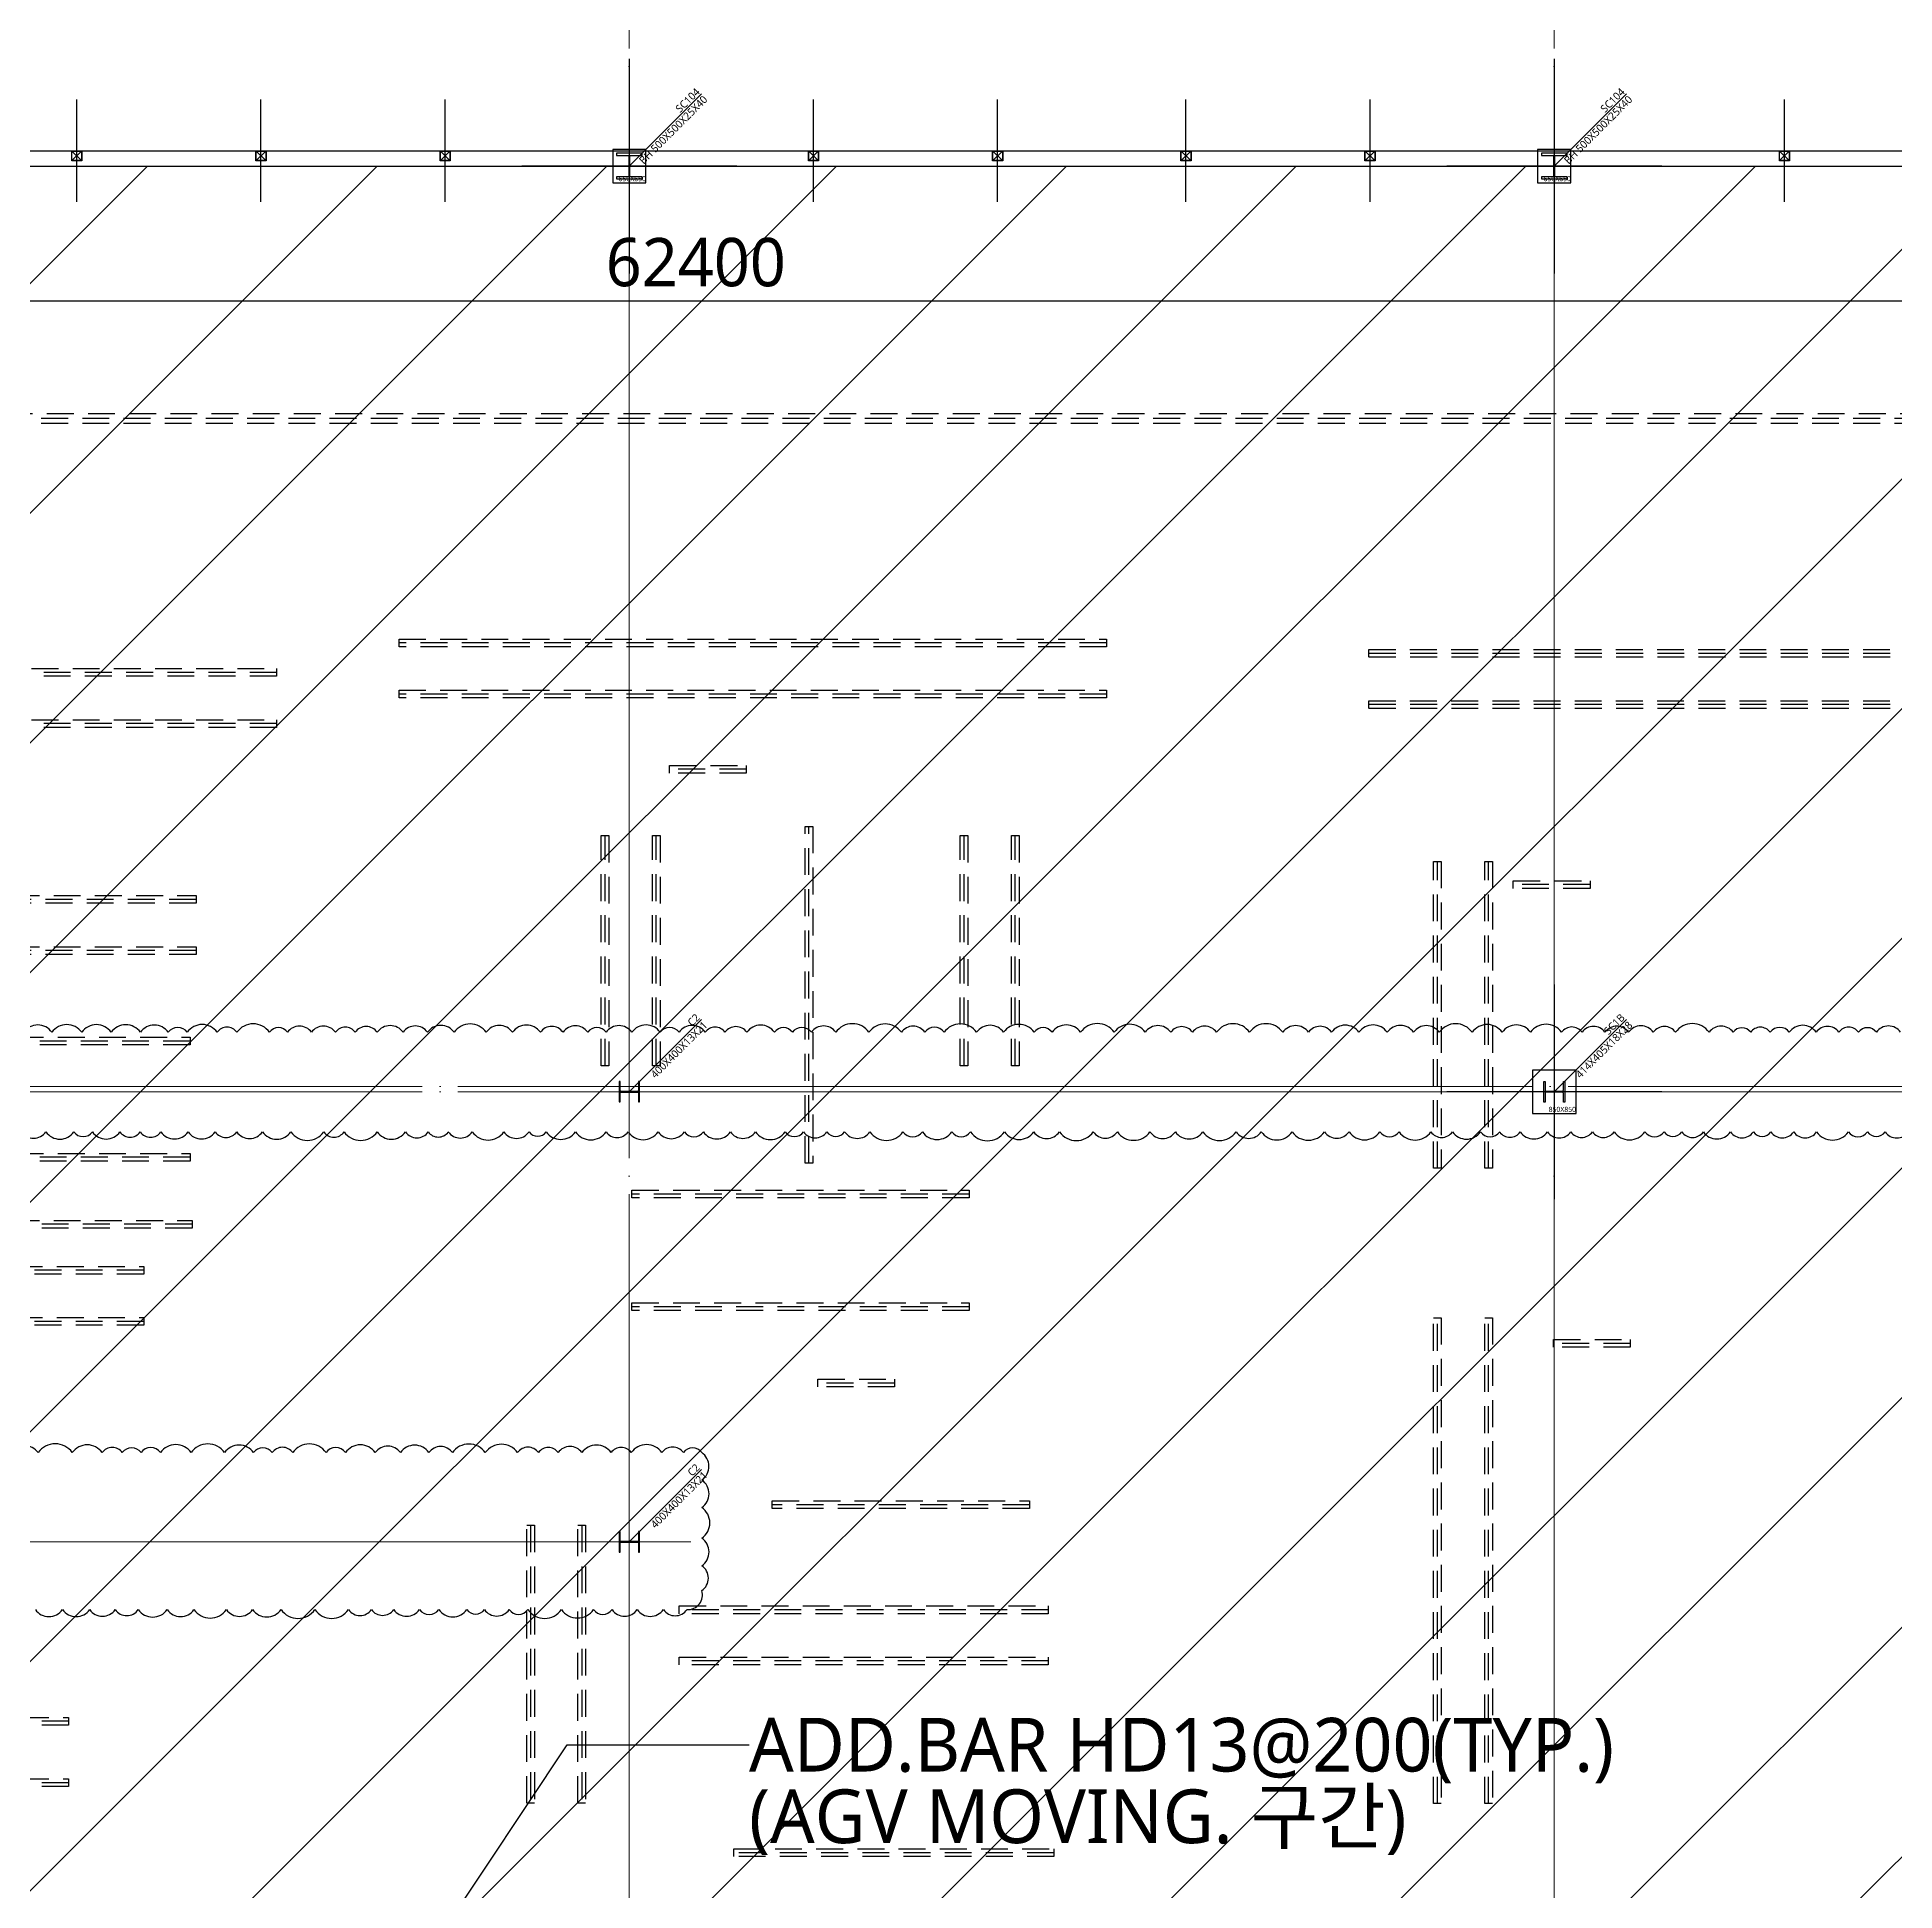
# Model space of a CAD drawing. Header units: millimetres. Extents: x -17369 to 294000, y -718917 to 220315.
# Drawn here: x 159775 to 196087, y 123718 to 159964 of the extents above; entities that cross this region are included whole.
import ezdxf
from ezdxf.enums import TextEntityAlignment as Align

# ---------------------------------------------------------------- set-up
doc = ezdxf.new("R2010")
doc.units = ezdxf.units.MM
doc.header["$LTSCALE"] = 350
for name, pattern in [('CEN', [62, 60, -1, 0, -1]), ('H12', [3, 2, -1]), ('X-200-S-COL$0$CEN', [62, 60, -1, 0, -1]), ('X-200-S-COL$0$HID', [2.3, 1.5, -0.8])]:
    doc.linetypes.add(name, pattern=pattern)
doc.layers.get('Defpoints').update_dxf_attribs({"color": 181})
for name, color, linetype in [('0-THK300 RC SFRC SLAB영역', 2, 'H12'), ('A-TEXT', 7, 'Continuous'), ('CEN', 1, 'CEN'), ('Dims', 1, 'Continuous'), ('L', 9, 'Continuous'), ('PD', 6, 'Continuous'), ('X-200-S-COL$0$Cen', 1, 'X-200-S-COL$0$CEN'), ('X-200-S-COL$0$CenA', 13, 'X-200-S-COL$0$CEN'), ('X-200-S-COL$0$CenB', 5, 'X-200-S-COL$0$CEN'), ('X-200-S-COL$0$H-Col', 3, 'Continuous'), ('X-200-S-COL$0$H-매설빔(150x150)', 2, 'Continuous'), ('X-200-S-COL$0$H-매설빔(200x200)', 250, 'Continuous'), ('X-200-S-COL$0$STUD', 4, 'Continuous')]:
    doc.layers.add(name, color=color, linetype=linetype)
for name, color, linetype, plot in [('X-200-S-COL$0$#REV_231010', 21, 'Continuous', False), ('X-200-S-COL$0$P-Line', 144, 'Continuous', False), ('X-200-S-COL$0$S-NAME', 144, 'Continuous', False)]:
    doc.layers.add(name, color=color, linetype=linetype, plot=plot)
doc.styles.add('X-200-S-COL$0$맑은고딕', font='malgun.ttf')
doc.styles.add('맑은고딕', font='malgun.ttf')

# ---------------------------------------------------------------- blocks, each defined once
blk = doc.blocks.new('X-200-S-COL$0$1F GRID_231010')
at = {"layer": 'X-200-S-COL$0$Cen', "lineweight": 0}
for p, q in [((111900, 23300), (111900, -123050)), ((129980, 23300), (129980, -123050)), ((172950, 0), (-22950, 0)), ((172950, -18000), (-22950, -18000))]:
    blk.add_line(p, q, dxfattribs=at)
at = {"layer": 'X-200-S-COL$0$CenA', "lineweight": 0}
for p, q in [((172950, -18100), (70400, -18100)), ((70400, -26900), (113400, -26900))]:
    blk.add_line(p, q, dxfattribs=at)
blk = doc.blocks.new('X-200-S-COL$0$H-400x400x13x21')
at = {"color": 0}
blk.add_lwpolyline([(200, -200), (200, -179), (28.5, -179, -0.4142136), (6.5, -157), (6.5, 157, -0.4142136), (28.5, 179), (200, 179), (200, 200), (-200, 200), (-200, 179), (-28.5, 179, -0.4142136), (-6.5, 157), (-6.5, -157, -0.4142136), (-28.5, -179), (-200, -179), (-200, -200)], format="xyb", close=True, dxfattribs=at)
blk = doc.blocks.new('X-200-S-COL$0$BH-500x500x25x40')
at = {"color": 0, "linetype": 'ByBlock'}
for points in [[(-250, 210), (250, 210), (250, 250), (-250, 250)], [(-12.5, 210), (-12.5, -210), (12.5, -210), (12.5, 210)], [(-250, -250), (250, -250), (250, -210), (-250, -210)]]:
    blk.add_lwpolyline(points, close=True, dxfattribs=at)
blk = doc.blocks.new('X-200-S-COL$0$H-414x405x18x28')
at = {"color": 0, "linetype": 'ByBlock'}
blk.add_lwpolyline([(31, 179, 0.4142136), (9, 157), (9, -157, 0.4142136), (31, -179), (202.5, -179), (202.5, -207), (-202.5, -207), (-202.5, -179), (-31, -179, 0.4142136), (-9, -157), (-9, 157, 0.4142136), (-31, 179), (-202.5, 179), (-202.5, 207), (202.5, 207), (202.5, 179)], format="xyb", close=True, dxfattribs=at)
blk = doc.blocks.new('X-200-S-COL$0$1F COLUMN_231010')
at = {"layer": 'X-200-S-COL$0$H-Col', "color": 0}
for p in [(171350, 157443), (189430, 157443)]:
    blk.add_blockref('X-200-S-COL$0$BH-500x500x25x40', p, dxfattribs=at)
at = {"layer": 'X-200-S-COL$0$H-Col', "color": 0, "rotation": 90}
for name, p in [('X-200-S-COL$0$H-400x400x13x21', (171350, 139343)), ('X-200-S-COL$0$H-414x405x18x28', (189430, 139343)), ('X-200-S-COL$0$H-400x400x13x21', (171350, 130543))]:
    blk.add_blockref(name, p, dxfattribs=at)
blk = doc.blocks.new('X-200-S-COL$0$S-NAME')
at = {"layer": 'X-200-S-COL$0$S-NAME', "color": 0}
blk.add_line((0, 0), (2000, 0), dxfattribs=at)
at = {"layer": 'X-200-S-COL$0$S-NAME', "color": 0, "style": 'X-200-S-COL$0$맑은고딕'}
for p in [(2000, 105), (2000, -105)]:
    blk.add_attdef('.', text='', height=150, rotation=359.9949, dxfattribs=at).set_placement(p, align=Align.MIDDLE_RIGHT)
blk = doc.blocks.new('X-200-S-COL$0$Stud')
at = {"color": 250}
for p, q in [((-94, -94), (94, 94)), ((-94, 94), (94, -94))]:
    blk.add_line(p, q, dxfattribs=at)
blk.add_lwpolyline([(100, -100), (-100, -100), (-100, 100), (100, 100)], close=True)
at = {"color": 6}
blk.add_lwpolyline([(94, -94), (-94, -94), (-94, 94), (94, 94)], close=True, dxfattribs=at)
blk = doc.blocks.new('X-200-S-COL$0$1F STUD_231010')
at = {"layer": 'X-200-S-COL$0$CenB'}
for p, q in [((160550, 156743), (160550, 158743)), ((164150, 156743), (164150, 158743)), ((167750, 156743), (167750, 158743)), ((174950, 156743), (174950, 158743)), ((178550, 156743), (178550, 158743)), ((182230, 156743), (182230, 158743)), ((185830, 156743), (185830, 158743)), ((193930, 156743), (193930, 158743))]:
    blk.add_line(p, q, dxfattribs=at)
at = {"layer": 'X-200-S-COL$0$STUD'}
for p in [(160550, 157643), (164150, 157643), (167750, 157643), (174950, 157643), (178550, 157643), (182230, 157643), (185830, 157643), (193930, 157643)]:
    blk.add_blockref('X-200-S-COL$0$Stud', p, dxfattribs=at)
blk = doc.blocks.new('X-200-S-COL$0$ZONE#2 BEAM')
at = {"layer": 'X-200-S-COL$0$H-매설빔(150x150)', "color": 0, "linetype": 'ByBlock', "lineweight": -2}
for p, q in [((-1780.005995, -15989.989618), (-1780, -5989.991342)), ((-780.005995, -15989.989618), (-780, -5989.991342)), ((-26755, -9325), (-40580, -9325)), ((-4190, -9530), (-21625, -9530)), ((-42975, -9900), (-65475, -9900)), ((-26755, -10325), (-40580, -10325)), ((-4190, -10530), (-21625, -10530)), ((-42975, -10900), (-65475, -10900)), ((-33795, -11795), (-35295, -11795)), ((-32570, -19495), (-32570, -12910)), ((-36555, -17590), (-36555, -13090)), ((-35555, -17590), (-35555, -13090)), ((-29535, -17590), (-29535, -13090)), ((-28535, -17590), (-28535, -13090)), ((-51940, -13770), (-56950, -13770)), ((-20285, -19595), (-20285, -13595)), ((-19285, -19595), (-19285, -13595)), ((-6525, -19595), (-6525, -13595)), ((-5525, -19595), (-5525, -13595)), ((-60740, -14095), (-60740, -29510)), ((-59740, -14095), (-59740, -29510)), ((-17300, -14050), (-18800, -14050)), ((-8410, -14050), (-6910, -14050)), ((-44550, -14340), (-50550, -14340)), ((-58280, -14950), (-58280, -20055)), ((-44550, -15340), (-50550, -15340)), ((-51720, -16390), (-56970, -16390)), ((-3845, -16630), (-2345, -16630)), ((-51720, -17390), (-56970, -17390)), ((-44665, -17110), (-49665, -17110)), ((-44665, -19380), (-49665, -19380)), ((-50885, -19760), (-56390, -19760)), ((-29440, -20100), (-36030, -20100)), ((-44625, -20690), (-49745, -20690)), ((-45570, -21590), (-54515, -21590)), ((-64160, -22225), (-64160, -25350)), ((-29440, -22305), (-36030, -22305)), ((-56270, -22725), (-56270, -25550)), ((-45570, -22590), (-54515, -22590)), ((-20285, -32020), (-20285, -22520)), ((-19285, -32020), (-19285, -22520)), ((-6525, -33520), (-6525, -22520)), ((-5525, -33520), (-5525, -22520)), ((-16515, -23020), (-18015, -23020)), ((-9320, -23020), (-7820, -23020)), ((-30895, -23795), (-32395, -23795)), ((-28260, -26175), (-33285, -26175)), ((-38010, -26575), (-38010, -32010)), ((-37010, -26575), (-37010, -32010)), ((-27890, -28230), (-35105, -28230)), ((-61305, -28500), (-63305, -28500)), ((-57525, -28500), (-59525, -28500)), ((-49830, -28900), (-57205, -28900)), ((-27890, -29230), (-35105, -29230)), ((-47040, -30410), (-62440, -30410)), ((-47040, -31610), (-62440, -31610)), ((-49830, -32880), (-56890, -32880)), ((-27780, -32980), (-34035, -32980)), ((-61305, -33460), (-63305, -33460)), ((-57525, -33460), (-59525, -33460))]:
    blk.add_line(p, q, dxfattribs=at)
for points in [[(-1705, -5989.991342), (-1855, -5989.991342), (-1855.005995, -15989.989618), (-1705.005995, -15989.989618)], [(-705, -5989.991342), (-855, -5989.991342), (-855.005995, -15989.989618), (-705.005995, -15989.989618)], [(-40580, -9400), (-40580, -9250), (-26755, -9250), (-26755, -9400)], [(-21625, -9605), (-21625, -9455), (-4190, -9455), (-4190, -9605)], [(-65475, -9975), (-65475, -9825), (-42975, -9825), (-42975, -9975)], [(-40580, -10400), (-40580, -10250), (-26755, -10250), (-26755, -10400)], [(-21625, -10605), (-21625, -10455), (-4190, -10455), (-4190, -10605)], [(-65475, -10975), (-65475, -10825), (-42975, -10825), (-42975, -10975)], [(-35295, -11870), (-35295, -11720), (-33795, -11719.703279), (-33795, -11869.703279)], [(-32645, -12910), (-32495, -12910), (-32495, -19495), (-32645, -19495)], [(-36630, -13090), (-36480, -13090), (-36480, -17590), (-36630, -17590)], [(-35630, -13090), (-35480, -13090), (-35480, -17590), (-35630, -17590)], [(-29610, -13090), (-29460, -13090), (-29460, -17590), (-29610, -17590)], [(-28610, -13090), (-28460, -13090), (-28460, -17590), (-28610, -17590)], [(-56950, -13845), (-56950, -13695), (-51940, -13695), (-51940, -13845)], [(-20360, -13595), (-20210, -13595), (-20210, -19595), (-20360, -19595)], [(-19360, -13595), (-19210, -13595), (-19210, -19595), (-19360, -19595)], [(-6450, -13595), (-6600, -13595), (-6600, -19595), (-6450, -19595)], [(-5450, -13595), (-5600, -13595), (-5600, -19595), (-5450, -19595)], [(-60665, -29510), (-60815, -29510), (-60815, -14095), (-60665, -14095)], [(-59665, -29510), (-59815, -29510), (-59815, -14095), (-59665, -14095)], [(-18800, -14125), (-18800, -13975), (-17300, -13975), (-17300, -14125)], [(-6910, -14125), (-6910, -13975), (-8410, -13975), (-8410, -14125)], [(-50550, -14415), (-50550, -14265), (-44550, -14265), (-44550, -14415)], [(-58205, -20055), (-58355, -20055), (-58355, -14950), (-58205, -14950)], [(-50550, -15415), (-50550, -15265), (-44550, -15265), (-44550, -15415)], [(-56970, -16465), (-56970, -16315), (-51720, -16315), (-51720, -16465)], [(-2345, -16705), (-2345, -16555), (-3845, -16555), (-3845, -16705)], [(-49665, -17185), (-49665, -17035), (-44665, -17035), (-44665, -17185)], [(-56970, -17465), (-56970, -17315), (-51720, -17315), (-51720, -17465)], [(-49665, -19455), (-49665, -19305), (-44665, -19305), (-44665, -19455)], [(-56390, -19835), (-56390, -19685), (-50885, -19685), (-50885, -19835)], [(-36030, -20175), (-36030, -20025), (-29440, -20025), (-29440, -20175)], [(-49745, -20765), (-49745, -20615), (-44625, -20615), (-44625, -20765)], [(-54515, -21665), (-54515, -21515), (-45570, -21515), (-45570, -21665)], [(-64085, -25350), (-64235, -25350), (-64235, -22225), (-64085, -22225)], [(-36030, -22380), (-36030, -22230), (-29440, -22230), (-29440, -22380)], [(-56195, -25550), (-56345, -25550), (-56345, -22725), (-56195, -22725)], [(-54515, -22665), (-54515, -22515), (-45570, -22515), (-45570, -22665)], [(-20360, -22520), (-20210, -22520), (-20210, -32020), (-20360, -32020)], [(-19360, -22520), (-19210, -22520), (-19210, -32020), (-19360, -32020)], [(-6450, -22520), (-6600, -22520), (-6600, -33520), (-6450, -33520)], [(-5450, -22520), (-5600, -22520), (-5600, -33520), (-5450, -33520)], [(-18015, -23095), (-18015, -22945), (-16515, -22945), (-16515, -23095)], [(-7820, -23095), (-7820, -22945), (-9320, -22945), (-9320, -23095)], [(-32395, -23870), (-32395, -23720), (-30895, -23720), (-30895, -23870)], [(-33285, -26250), (-33285, -26100), (-28260, -26100), (-28260, -26250)], [(-37935, -32010), (-38085, -32010), (-38085, -26575), (-37935, -26575)], [(-36935, -32010), (-37085, -32010), (-37085, -26575), (-36935, -26575)], [(-35105, -28305), (-35105, -28155), (-27890, -28155), (-27890, -28305)], [(-63305, -28575), (-63305, -28425), (-61305, -28425), (-61305, -28575)], [(-59525, -28575), (-59525, -28425), (-57525, -28425), (-57525, -28575)], [(-57205, -28975), (-57205, -28825), (-49830, -28825), (-49830, -28975)], [(-35105, -29305), (-35105, -29155), (-27890, -29155), (-27890, -29305)], [(-62440, -30485), (-62440, -30335), (-47040, -30335), (-47040, -30485)], [(-62440, -31685), (-62440, -31535), (-47040, -31535), (-47040, -31685)], [(-56890, -32955), (-56890, -32805), (-49830, -32805), (-49830, -32955)], [(-34035, -33055), (-34035, -32905), (-27780, -32905), (-27780, -33055)], [(-63305, -33535), (-63305, -33385), (-61305, -33385), (-61305, -33535)], [(-59525, -33535), (-59525, -33385), (-57525, -33385), (-57525, -33535)]]:
    blk.add_lwpolyline(points, close=True, dxfattribs=at)
at = {"layer": 'X-200-S-COL$0$H-매설빔(200x200)', "color": 0, "linetype": 'ByBlock', "lineweight": -2}
blk.add_line((-3580, -4935), (-65980, -4935), dxfattribs=at)
blk.add_lwpolyline([(-65980, -5035), (-65980, -4835), (-3580, -4835), (-3580, -5035)], close=True, dxfattribs=at)

msp = doc.modelspace()

# ---------------------------------------------------------------- hatches: boundary and pattern name
at = {"layer": '0-THK300 RC SFRC SLAB영역', "linetype": 'ByBlock'}
h = msp.add_hatch(dxfattribs=at)
h.set_pattern_fill('ANSI31', color=256, scale=1000)
h.paths.add_polyline_path([(59750, 157722.6), (111150, 157722.6), (111150, 147517.6), (112250, 147517.6), (112250, 147717.6), (117200, 147717.6), (117200, 147517.6), (118300, 147517.6), (118300, 151902.6), (115490, 151902.6), (115490, 153297.6), (118300, 153297.6), (118300, 157722.6), (121120, 157722.6), (121120, 169172.6), (135680, 169172.6), (135680, 157442.6), (207430, 157442.6), (207430, 139342.6), (222230, 139342.6), (222230, 128092.6), (207430, 128092.6), (207430, 123542.6), (141350, 123542.6), (141350, 107852.6), (141435, 107852.6), (141435, 104082.6), (140835, 104082.6), (140835, 95552.6), (141045.3, 95552.6), (141348.7, 95249.2), (141348.5, 85542.6), (66850, 85542.6), (66850, 92842.6), (75300, 92842.6), (75300, 95742.6), (76900, 95742.6), (76900, 108742.6), (75300, 108742.6), (75300, 111342.6), (76900, 111342.6), (76900, 127342.6), (81680, 127342.6), (135150, 127342.6), (135150, 132742.6), (135150, 137642.6), (135150, 141387.6), (65650, 141387.6), (65650, 139142.6), (59750, 139142.6)])
h.paths.add_polyline_path([(118650, 92347.6), (118650, 111547.6), (126800, 111547.6), (126800, 110947.6), (132650, 110947.6), (132650, 105447.6), (130950, 105447.6), (130950, 97247.6), (132650, 97247.6), (132650, 92947.6), (126800, 92947.6), (126800, 92347.6)], flags=16)
h.paths.add_polyline_path([(101600, 156537.6), (101600, 147837.6), (107300, 147837.6), (107300, 156537.6)], flags=16)

# ---------------------------------------------------------------- linework, layer by layer
msp.add_lwpolyline([(135680, 157442.6), (207430, 157442.6)], dxfattribs=at)
at = {"layer": '0-THK300 RC SFRC SLAB영역'}
msp.add_lwpolyline([(135680, 157442.6), (207430, 157442.6), (207430, 139342.6), (222230, 139342.6), (222230, 128092.6), (207430, 128092.6), (207430, 123542.6), (141350, 123542.6)], dxfattribs=at)
at = {"layer": 'CEN'}
for p, q in [((171350, 159542.6), (171350, 155342.6)), ((189430, 159542.6), (189430, 155342.6)), ((173450, 157442.6), (169250, 157442.6)), ((191530, 157442.6), (187330, 157442.6)), ((189430, 141442.6), (189430, 137242.6)), ((191530, 139342.6), (187330, 139342.6))]:
    msp.add_line(p, q, dxfattribs=at)
at = {"layer": 'Dims', "color": 1, "transparency": 16777216}
msp.add_line((141712.5, 154807.6), (203587.5, 154807.6), dxfattribs=at)
at = {"layer": 'L', "lineweight": -2}
for p, q in [((165729.2, 119952.6), (170134, 126575.7)), ((170134, 126575.7), (173690.3, 126575.7))]:
    msp.add_line(p, q, dxfattribs=at)
at = {"layer": 'PD'}
for points in [[(171025, 157117.6), (171675, 157117.6), (171675, 157767.6), (171025, 157767.6)], [(189105, 157117.6), (189755, 157117.6), (189755, 157767.6), (189105, 157767.6)], [(189005, 138917.6), (189855, 138917.6), (189855, 139767.6), (189005, 139767.6)]]:
    msp.add_lwpolyline(points, close=True, dxfattribs=at)
at = {"layer": 'X-200-S-COL$0$#REV_231010'}
for points in [[(196200.6, 140505.1, 0.5205671), (195726.1, 140505.1, 0.5205671), (195378.2, 140505.1, 0.5205671), (194994.4, 140505.1, 0.5205671), (194551.9, 140505.1, 0.5205671), (194024.4, 140505.1, 0.5205671), (193650.9, 140505.1, 0.5205671), (193269.6, 140505.1, 0.5205671), (192926.8, 140505.1, 0.5205671), (192457, 140505.1, 0.5205671), (191802.6, 140505.1, 0.5205671), (191366, 140505.1, 0.5205671), (190882.8, 140505.1, 0.5205671), (190421.7, 140505.1, 0.5205671), (189973.2, 140505.1, 0.5205671), (189573, 140505.1, 0.5205671), (188966, 140505.1, 0.5205671), (188412.3, 140505.1, 0.5205671), (187825.1, 140505.1, 0.5205671), (187181, 140505.1, 0.5205671), (186680.1, 140505.1, 0.5205671), (186165.7, 140505.1, 0.5205671), (185611.9, 140505.1, 0.5205671), (185077.5, 140505.1, 0.5205671), (184627.7, 140505.1, 0.5205671), (184122.6, 140505.1, 0.5205671), (183474, 140505.1, 0.5205671), (182827.9, 140505.1, 0.5205671), (182359.4, 140505.1, 0.5205671), (181932.9, 140505.1, 0.5205671), (181433, 140505.1, 0.5205671), (180829.8, 140505.1, 0.5205671), (180171.6, 140505.1, 0.5205671), (179613.2, 140505.1, 0.5205671), (179262.4, 140505.1, 0.5205671), (178667.3, 140505.1, 0.5205671), (178138.4, 140505.1, 0.5205671), (177504.2, 140505.1, 0.5205671), (177125.7, 140505.1, 0.5205671), (176667.5, 140505.1, 0.5205671), (176035, 140505.1, 0.5205671), (175386, 140505.1, 0.5205671), (174908.7, 140505.1, 0.5205671), (174537.6, 140505.1, 0.5205671), (174187.1, 140505.1, 0.5205671), (173647.7, 140505.1, 0.5205671), (173219.5, 140505.1, 0.5205671), (172834.8, 140505.1, 0.5205671), (172321.9, 140505.1, 0.5205671), (171953.9, 140505.1, 0.5205671), (171400.9, 140505.1, 0.5205671), (170896.2, 140505.1, 0.5205671), (170537.8, 140505.1, 0.5205671), (170054, 140505.1, 0.5205671), (169611.6, 140505.1, 0.5205671), (169065.8, 140505.1, 0.5205671), (168551.6, 140505.1, 0.5205671), (167926.8, 140505.1, 0.5205671), (167404.2, 140505.1, 0.5205671), (166928.5, 140505.1, 0.5205671), (166423.3, 140505.1, 0.5205671), (165990, 140505.1, 0.5205671), (165605.5, 140505.1, 0.5205671), (165137, 140505.1, 0.5205671), (164668.6, 140505.1, 0.5205671), (164316.8, 140505.1, 0.5205671), (163679.5, 140505.1, 0.5205671), (163293.5, 140505.1, 0.5205671), (162707.9, 140505.1, 0.5205671), (162338.8, 140505.1, 0.5205671), (161792.4, 140505.1, 0.5205671), (161221.5, 140505.1, 0.5205671), (160645.6, 140505.1, 0.5205671), (160061.9, 140505.1, 0.5205671), (159512, 140505.1, 0.5205671)], [(159463.9, 138558.8, 0.5205671), (159946.7, 138558.8, 0.5205671), (160494.1, 138558.8, 0.5205671), (160854.8, 138558.8, 0.5205671), (161393.7, 138558.8, 0.5205671), (161790.6, 138558.8, 0.5205671), (162194.7, 138558.8, 0.5205671), (162725.6, 138558.8, 0.5205671), (163255.1, 138558.8, 0.5205671), (163677.2, 138558.8, 0.5205671), (164179, 138558.8, 0.5205671), (164736.2, 138558.8, 0.5205671), (165378.1, 138558.8, 0.5205671), (165775.5, 138558.8, 0.5205671), (166422, 138558.8, 0.5205671), (166974.3, 138558.8, 0.5205671), (167419.8, 138558.8, 0.5205671), (167811.4, 138558.8, 0.5205671), (168279.6, 138558.8, 0.5205671), (168897.1, 138558.8, 0.5205671), (169391.7, 138558.8, 0.5205671), (169725.1, 138558.8, 0.5205671), (170296.5, 138558.8, 0.5205671), (170897.7, 138558.8, 0.5205671), (171325.8, 138558.8, 0.5205671), (171914.2, 138558.8, 0.5205671), (172427, 138558.8, 0.5205671), (172797.9, 138558.8, 0.5205671), (173325.5, 138558.8, 0.5205671), (173817.6, 138558.8, 0.5205671), (174396.3, 138558.8, 0.5205671), (174755.8, 138558.8, 0.5205671), (175210, 138558.8, 0.5205671), (175558.7, 138558.8, 0.5205671), (176052.1, 138558.8, 0.5205671), (176698.2, 138558.8, 0.5205671), (177078.7, 138558.8, 0.5205671), (177654.9, 138558.8, 0.5205671), (178018.4, 138558.8, 0.5205671), (178683.8, 138558.8, 0.5205671), (179256, 138558.8, 0.5205671), (179758.8, 138558.8, 0.5205671), (180418.5, 138558.8, 0.5205671), (180889.9, 138558.8, 0.5205671), (181526.7, 138558.8, 0.5205671), (182024, 138558.8, 0.5205671), (182560.5, 138558.8, 0.5205671), (183211.8, 138558.8, 0.5205671), (183703.2, 138558.8, 0.5205671), (184309.1, 138558.8, 0.5205671), (184937.7, 138558.8, 0.5205671), (185419.1, 138558.8, 0.5205671), (186021.4, 138558.8, 0.5205671), (186397.8, 138558.8, 0.5205671), (187018.9, 138558.8, 0.5205671), (187439.6, 138558.8, 0.5205671), (187987.1, 138558.8, 0.5205671), (188363.8, 138558.8, 0.5205671), (188765.2, 138558.8, 0.5205671), (189298.6, 138558.8, 0.5205671), (189754.9, 138558.8, 0.5205671), (190175.9, 138558.8, 0.5205671), (190599.2, 138558.8, 0.5205671), (191202.3, 138558.8, 0.5205671), (191577.3, 138558.8, 0.5205671), (191922.2, 138558.8, 0.5205671), (192344.1, 138558.8, 0.5205671), (192875.4, 138558.8, 0.5205671), (193322.1, 138558.8, 0.5205671), (193664.6, 138558.8, 0.5205671), (194110.3, 138558.8, 0.5205671), (194558, 138558.8, 0.5205671), (195180.7, 138558.8, 0.5205671), (195553.6, 138558.8, 0.5205671), (195897.4, 138558.8, 0.5205671), (196355.8, 138558.8, 0.5205671)], [(159740.4, 129217.2, 0.5205671), (160271, 129217.2, 0.5205671), (160801.7, 129217.2, 0.5205671), (161301, 129217.2, 0.5205671), (161752.2, 129217.2, 0.5205671), (162316.4, 129217.2, 0.5205671), (162840.3, 129217.2, 0.5205671), (163474.8, 129217.2, 0.5205671), (163986, 129217.2, 0.5205671), (164541.9, 129217.2, 0.5205671), (165204.9, 129217.2, 0.5205671), (165861.2, 129217.2, 0.5205671), (166310.7, 129217.2, 0.5205671), (166744.8, 129217.2, 0.5205671), (167247.9, 129217.2, 0.5205671), (167627.5, 129217.2, 0.5205671), (168174.7, 129217.2, 0.5205671), (168518.2, 129217.2, 0.5205671), (169001.9, 129217.2, 0.5205671), (169365.7, 129217.2, 0.5205671), (170024.2, 129217.2, 0.5205671), (170650.5, 129217.2, 0.5205671), (171011.7, 129217.2, 0.5205671), (171503.3, 129217.2, 0.5205671), (172015.7, 129217.2, 0.5205671), (172478.4, 129217.2, 0.5205671), (172768.4, 129588.7, 0.5205671), (172768.4, 130074.8, 0.5205671), (172768.4, 130613.7, 0.5205671), (172768.4, 131212, 0.5205671), (172768.4, 131751.6, 0.5205671), (172764.5, 132286.7, 0.5205671), (172406, 132286.7, 0.5205671), (171987.4, 132286.7, 0.5205671), (171388.5, 132286.7, 0.5205671), (170992.9, 132286.7, 0.5205671), (170424, 132286.7, 0.5205671), (169960.7, 132286.7, 0.5205671), (169573, 132286.7, 0.5205671), (169166.5, 132286.7, 0.5205671), (168535.3, 132286.7, 0.5205671), (167892, 132286.7, 0.5205671), (167433, 132286.7, 0.5205671), (166876, 132286.7, 0.5205671), (166385.2, 132286.7, 0.5205671), (165800.4, 132286.7, 0.5205671), (165421.7, 132286.7, 0.5205671), (164771.7, 132286.7, 0.5205671), (164368.3, 132286.7, 0.5205671), (164006.3, 132286.7, 0.5205671), (163438.2, 132286.7, 0.5205671), (162784, 132286.7, 0.5205671), (162185.8, 132286.7, 0.5205671), (161805.7, 132286.7, 0.5205671), (161440, 132286.7, 0.5205671), (161046.1, 132286.7, 0.5205671), (160461.9, 132286.7, 0.5205671), (159795.4, 132286.7, 0.5205671), (159268.8, 132286.7, 0.5205671)]]:
    msp.add_lwpolyline(points, format="xyb", dxfattribs=at)
at = {"layer": 'X-200-S-COL$0$P-Line'}
msp.add_line((140800, 157742.6), (224980, 157742.6), dxfattribs=at)

# ---------------------------------------------------------------- block references
at = {"layer": 'X-200-S-COL$0$Cen', "lineweight": 0}
msp.add_blockref('X-200-S-COL$0$1F GRID_231010', (59450, 157442.6), dxfattribs=at)
at = {"layer": 'X-200-S-COL$0$H-Col'}
msp.add_blockref('X-200-S-COL$0$1F COLUMN_231010', (0, 0), dxfattribs=at)
at = {"layer": 'X-200-S-COL$0$H-매설빔(150x150)', "color": 1, "linetype": 'X-200-S-COL$0$HID'}
msp.add_blockref('X-200-S-COL$0$ZONE#2 BEAM', (207430, 157442.6), dxfattribs=at)
at = {"layer": 'X-200-S-COL$0$S-NAME'}
ref = msp.add_blockref('X-200-S-COL$0$S-NAME', (171350, 157442.6), dxfattribs=dict(at, rotation=45.00000000000001))
ref.add_attrib('.', 'BH 500X500X25X40', dxfattribs={"color": 0, "height": 150, "rotation": 44.99494, "style": 'X-200-S-COL$0$맑은고딕'}).set_placement((172838.2, 158782.6), align=Align.MIDDLE_RIGHT)
ref.add_attrib('.', 'SC104', dxfattribs={"color": 0, "height": 150, "rotation": 44.99494, "style": 'X-200-S-COL$0$맑은고딕'}).set_placement((172689.9, 158931), align=Align.MIDDLE_RIGHT)
ref = msp.add_blockref('X-200-S-COL$0$S-NAME', (189430, 157442.6), dxfattribs=dict(at, rotation=45.00000000000001))
ref.add_attrib('.', 'BH 500X500X25X40', dxfattribs={"color": 0, "height": 150, "rotation": 44.99494, "style": 'X-200-S-COL$0$맑은고딕'}).set_placement((190918.2, 158782.6), align=Align.MIDDLE_RIGHT)
ref.add_attrib('.', 'SC104', dxfattribs={"color": 0, "height": 150, "rotation": 44.99494, "style": 'X-200-S-COL$0$맑은고딕'}).set_placement((190769.9, 158931), align=Align.MIDDLE_RIGHT)
at = {"layer": 'X-200-S-COL$0$S-NAME', "color": 241}
ref = msp.add_blockref('X-200-S-COL$0$S-NAME', (171350, 139342.6), dxfattribs=dict(at, rotation=45.00000000000001))
ref.add_attrib('.', '400X400X13X21', dxfattribs={"color": 0, "height": 150, "rotation": 44.99494, "style": 'X-200-S-COL$0$맑은고딕'}).set_placement((172838.2, 140682.6), align=Align.MIDDLE_RIGHT)
ref.add_attrib('.', 'C2', dxfattribs={"color": 0, "height": 150, "rotation": 44.99494, "style": 'X-200-S-COL$0$맑은고딕'}).set_placement((172689.9, 140831), align=Align.MIDDLE_RIGHT)
at = {"layer": 'X-200-S-COL$0$S-NAME'}
ref = msp.add_blockref('X-200-S-COL$0$S-NAME', (189430, 139342.6), dxfattribs=dict(at, rotation=45.00000000000001))
ref.add_attrib('.', '414X405X18X28', dxfattribs={"color": 0, "height": 150, "rotation": 44.99494, "style": 'X-200-S-COL$0$맑은고딕'}).set_placement((190918.2, 140682.6), align=Align.MIDDLE_RIGHT)
ref.add_attrib('.', 'SC1B', dxfattribs={"color": 0, "height": 150, "rotation": 44.99494, "style": 'X-200-S-COL$0$맑은고딕'}).set_placement((190769.9, 140831), align=Align.MIDDLE_RIGHT)
at = {"layer": 'X-200-S-COL$0$S-NAME', "color": 241}
ref = msp.add_blockref('X-200-S-COL$0$S-NAME', (171350, 130542.6), dxfattribs=dict(at, rotation=45.00000000000001))
ref.add_attrib('.', '400X400X13X21', dxfattribs={"color": 0, "height": 150, "rotation": 44.99494, "style": 'X-200-S-COL$0$맑은고딕'}).set_placement((172838.2, 131882.6), align=Align.MIDDLE_RIGHT)
ref.add_attrib('.', 'C2', dxfattribs={"color": 0, "height": 150, "rotation": 44.99494, "style": 'X-200-S-COL$0$맑은고딕'}).set_placement((172689.9, 132031), align=Align.MIDDLE_RIGHT)
at = {"layer": 'X-200-S-COL$0$STUD'}
msp.add_blockref('X-200-S-COL$0$1F STUD_231010', (0, 0), dxfattribs=at)

# ---------------------------------------------------------------- texts
at = {"layer": 'A-TEXT', "color": 3, "style": '맑은고딕'}
for s, p in [('ADD.BAR HD13@200(TYP.)', (173690.3, 126575.7)), ('(AGV MOVING. 구간)', (173690.3, 125175.7))]:
    msp.add_text(s, height=1050, dxfattribs=at).set_placement(p, align=Align.MIDDLE_LEFT)
at = {"layer": 'Defpoints', "style": '맑은고딕'}
for s, p in [('650X650', (171675, 157117.6)), ('650X650', (189755, 157117.6)), ('850X850', (189855, 138917.6))]:
    msp.add_text(s, height=100, dxfattribs=at).set_placement(p, align=Align.BOTTOM_RIGHT)
at = {"layer": 'Dims', "color": 3, "transparency": 16777216, "insert": (172650, 155558.3), "char_height": 945, "attachment_point": 5, "style": '맑은고딕'}
msp.add_mtext('\\A1;62400', dxfattribs=at)

doc.saveas('drawing.dxf')
